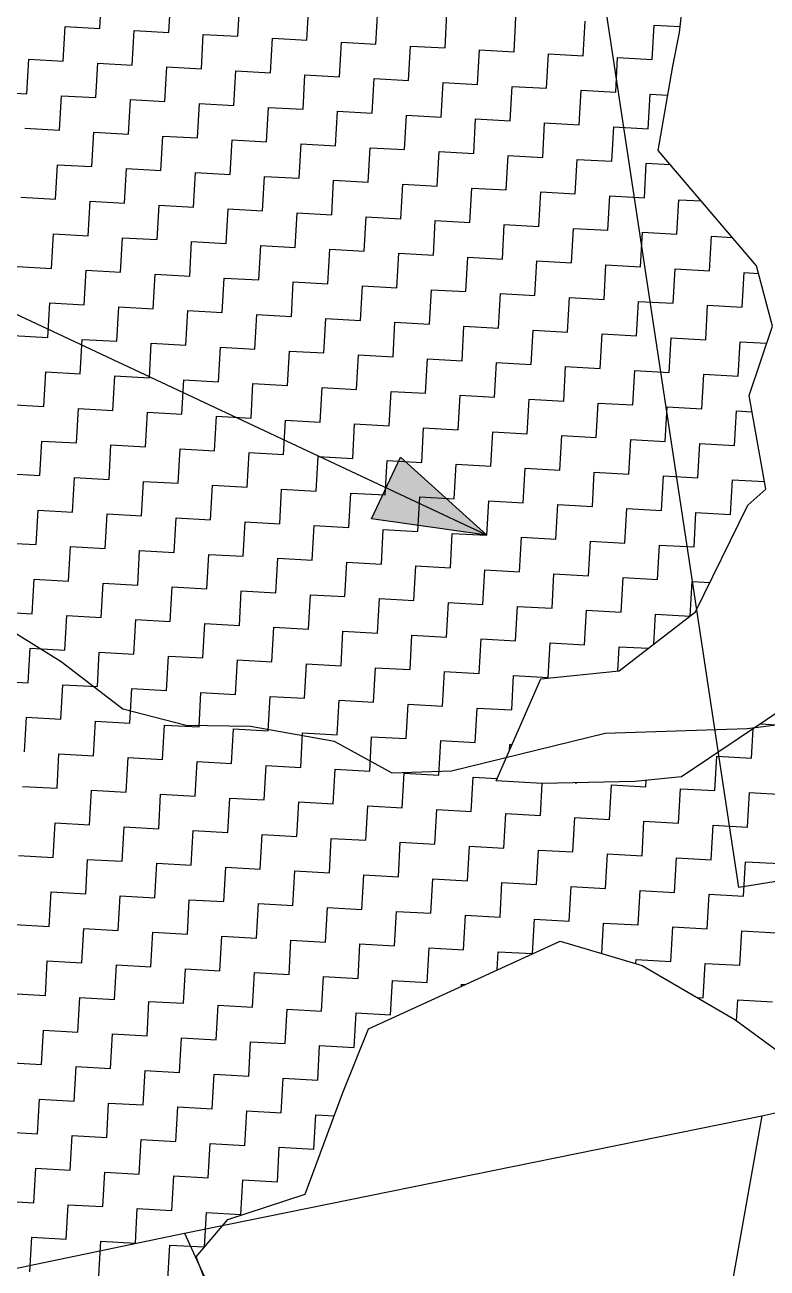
# Model space of a CAD drawing. Header units: metres. Extents: x 284689 to 287152, y 2012663 to 2015676.
# Drawn here: x 285856.7 to 285993.7, y 2015063.5 to 2015293 of the extents above; entities that cross this region are included whole.
import ezdxf

# ---------------------------------------------------------------- set-up
doc = ezdxf.new("R2010")
doc.units = ezdxf.units.M
doc.header["$MEASUREMENT"] = 0
for name, color, linetype in [('LINE_WATER', 4, 'Continuous'), ('POLY_HATCH', 12, 'Continuous'), ('POLY_PARCEL', 6, 'Continuous')]:
    doc.layers.add(name, color=color, linetype=linetype)

msp = doc.modelspace()

# ---------------------------------------------------------------- hatches: boundary and pattern name
h = msp.add_hatch(color=256)
h.paths.add_polyline_path([(285923.36, 2015207.52), (285920.69, 2015201.83), (285941.98, 2015198.79)])
h.paths.add_polyline_path([(285941.98, 2015198.79), (285926.03, 2015213.22), (285923.36, 2015207.52)])

# ---------------------------------------------------------------- linework, layer by layer
for points in [[(285941.98, 2015198.79), (285829.8, 2015251.43)], [(285920.69, 2015201.83), (285926.03, 2015213.22)], [(285941.98, 2015198.79), (285926.03, 2015213.22)], [(285941.98, 2015198.79), (285920.69, 2015201.83)]]:
    msp.add_lwpolyline(points)
at = {"layer": 'LINE_WATER'}
for p, q in [((285863.38, 2015175.44), (285853.28, 2015181.71)), ((285874.77, 2015166.73), (285863.38, 2015175.44)), ((285886.48, 2015163.69), (285874.77, 2015166.73)), ((286016.83, 2015166.34), (285990.04, 2015163.1)), ((285898.35, 2015163.5), (285886.48, 2015163.69)), ((285913.87, 2015160.73), (285898.35, 2015163.5)), ((285963.85, 2015162.19), (285935.42, 2015155.24)), ((285990.04, 2015163.1), (285963.85, 2015162.19)), ((285924.48, 2015154.91), (285913.87, 2015160.73)), ((285935.42, 2015155.24), (285924.48, 2015154.91))]:
    msp.add_line(p, q, dxfattribs=at)
at = {"layer": 'POLY_HATCH'}
for p, q in [((285977.56, 2015291.63), (285978.46, 2015299.68)), ((285976.31, 2015285.41), (285977.56, 2015291.63)), ((285973.63, 2015269.82), (285976.31, 2015285.41)), ((285991.79, 2015248.56), (285973.63, 2015269.82)), ((285994.74, 2015237.37), (285991.79, 2015248.56)), ((285990.42, 2015224.57), (285994.74, 2015237.37)), ((285993.5, 2015207.31), (285990.42, 2015224.57)), ((285990.18, 2015204.35), (285993.5, 2015207.31)), ((285980.53, 2015184.65), (285990.18, 2015204.35)), ((286042.5, 2015197.53), (285977.92, 2015154.22)), ((285966.42, 2015173.76), (285980.53, 2015184.65)), ((285951.94, 2015172.32), (285966.42, 2015173.76)), ((285943.68, 2015153.45), (285951.94, 2015172.32)), ((285952.2, 2015152.97), (285943.68, 2015153.45)), ((285969.32, 2015153.36), (285952.2, 2015152.97)), ((285977.92, 2015154.22), (285969.32, 2015153.36)), ((285920.1, 2015107.72), (285955.5, 2015123.88)), ((285955.5, 2015123.88), (285970.65, 2015119.41)), ((285970.65, 2015119.41), (285987.74, 2015109.39)), ((285987.74, 2015109.39), (286002.53, 2015098.61)), ((285915.35, 2015095.77), (285920.1, 2015107.72)), ((285908.42, 2015077.16), (285915.35, 2015095.77)), ((285894.12, 2015072.53), (285908.42, 2015077.16)), ((285888.3, 2015065.62), (285894.12, 2015072.53)), ((285891.85, 2015056.37), (285888.3, 2015065.62))]:
    msp.add_line(p, q, dxfattribs=at)
at = {"layer": 'POLY_HATCH', "linetype": 'Continuous'}
for p, q in [((285870.5, 2015292.33), (285870.86, 2015298.71)), ((285883.25, 2015291.62), (285883.61, 2015297.99)), ((285896, 2015290.9), (285896.36, 2015297.28)), ((285908.75, 2015290.18), (285909.1, 2015296.56)), ((285921.5, 2015289.47), (285921.85, 2015295.84)), ((285934.25, 2015288.75), (285934.6, 2015295.13)), ((285947, 2015288.03), (285947.35, 2015294.41)), ((285959.74, 2015287.32), (285960.1, 2015293.69)), ((285972.49, 2015286.6), (285972.85, 2015292.98)), ((285972.85, 2015292.98), (285977.68, 2015292.7)), ((285863.76, 2015286.32), (285864.12, 2015292.69)), ((285864.12, 2015292.69), (285870.5, 2015292.33)), ((285876.51, 2015285.6), (285876.87, 2015291.98)), ((285876.87, 2015291.98), (285883.25, 2015291.62)), ((285889.26, 2015284.88), (285889.62, 2015291.26)), ((285889.62, 2015291.26), (285896, 2015290.9)), ((285902.01, 2015284.17), (285902.37, 2015290.54)), ((285902.37, 2015290.54), (285908.75, 2015290.18)), ((285914.76, 2015283.45), (285915.12, 2015289.83)), ((285915.12, 2015289.83), (285921.5, 2015289.47)), ((285927.51, 2015282.73), (285927.87, 2015289.11)), ((285927.87, 2015289.11), (285934.25, 2015288.75)), ((285940.26, 2015282.02), (285940.62, 2015288.39)), ((285940.62, 2015288.39), (285947, 2015288.03)), ((285857.03, 2015280.3), (285857.39, 2015286.68)), ((285857.39, 2015286.68), (285863.76, 2015286.32)), ((285869.78, 2015279.58), (285870.14, 2015285.96)), ((285870.14, 2015285.96), (285876.51, 2015285.6)), ((285953.01, 2015281.3), (285953.37, 2015287.68)), ((285953.37, 2015287.68), (285959.74, 2015287.32)), ((285965.76, 2015280.58), (285966.12, 2015286.96)), ((285966.12, 2015286.96), (285972.49, 2015286.6)), ((285882.53, 2015278.87), (285882.89, 2015285.24)), ((285882.89, 2015285.24), (285889.26, 2015284.88)), ((285895.28, 2015278.15), (285895.64, 2015284.53)), ((285895.64, 2015284.53), (285902.01, 2015284.17)), ((285908.03, 2015277.43), (285908.39, 2015283.81)), ((285908.39, 2015283.81), (285914.76, 2015283.45)), ((285920.78, 2015276.72), (285921.14, 2015283.09)), ((285921.14, 2015283.09), (285927.51, 2015282.73)), ((285933.53, 2015276), (285933.89, 2015282.38)), ((285933.89, 2015282.38), (285940.26, 2015282.02)), ((285946.28, 2015275.28), (285946.64, 2015281.66)), ((285946.64, 2015281.66), (285953.01, 2015281.3)), ((285850.66, 2015280.66), (285857.03, 2015280.3)), ((285863.05, 2015273.57), (285863.41, 2015279.94)), ((285863.41, 2015279.94), (285869.78, 2015279.58)), ((285875.8, 2015272.85), (285876.16, 2015279.23)), ((285876.16, 2015279.23), (285882.53, 2015278.87)), ((285959.03, 2015274.57), (285959.39, 2015280.94)), ((285959.39, 2015280.94), (285965.76, 2015280.58)), ((285971.78, 2015273.85), (285972.14, 2015280.23)), ((285972.14, 2015280.23), (285975.39, 2015280.04)), ((285888.55, 2015272.14), (285888.91, 2015278.51)), ((285888.91, 2015278.51), (285895.28, 2015278.15)), ((285901.3, 2015271.42), (285901.66, 2015277.79)), ((285901.66, 2015277.79), (285908.03, 2015277.43)), ((285914.05, 2015270.7), (285914.4, 2015277.08)), ((285914.4, 2015277.08), (285920.78, 2015276.72)), ((285926.8, 2015269.99), (285927.15, 2015276.36)), ((285927.15, 2015276.36), (285933.53, 2015276)), ((285939.55, 2015269.27), (285939.9, 2015275.64)), ((285939.9, 2015275.64), (285946.28, 2015275.28)), ((285952.3, 2015268.55), (285952.65, 2015274.93)), ((285952.65, 2015274.93), (285959.03, 2015274.57)), ((285856.67, 2015273.93), (285863.05, 2015273.57)), ((285869.06, 2015266.84), (285869.42, 2015273.21)), ((285869.42, 2015273.21), (285875.8, 2015272.85)), ((285881.81, 2015266.12), (285882.17, 2015272.49)), ((285882.17, 2015272.49), (285888.55, 2015272.14)), ((285965.04, 2015267.84), (285965.4, 2015274.21)), ((285965.4, 2015274.21), (285971.78, 2015273.85)), ((285894.56, 2015265.4), (285894.92, 2015271.78)), ((285894.92, 2015271.78), (285901.3, 2015271.42)), ((285907.31, 2015264.69), (285907.67, 2015271.06)), ((285907.67, 2015271.06), (285914.05, 2015270.7)), ((285920.06, 2015263.97), (285920.42, 2015270.34)), ((285920.42, 2015270.34), (285926.8, 2015269.99)), ((285932.81, 2015263.25), (285933.17, 2015269.63)), ((285933.17, 2015269.63), (285939.55, 2015269.27)), ((285945.56, 2015262.54), (285945.92, 2015268.91)), ((285945.92, 2015268.91), (285952.3, 2015268.55)), ((285958.31, 2015261.82), (285958.67, 2015268.19)), ((285958.67, 2015268.19), (285965.04, 2015267.84)), ((285971.06, 2015261.1), (285971.42, 2015267.48)), ((285971.42, 2015267.48), (285975.85, 2015267.23)), ((285862.33, 2015260.82), (285862.69, 2015267.19)), ((285862.69, 2015267.19), (285869.06, 2015266.84)), ((285875.08, 2015260.1), (285875.44, 2015266.48)), ((285875.44, 2015266.48), (285881.81, 2015266.12)), ((285887.83, 2015259.39), (285888.19, 2015265.76)), ((285888.19, 2015265.76), (285894.56, 2015265.4)), ((285900.58, 2015258.67), (285900.94, 2015265.04)), ((285900.94, 2015265.04), (285907.31, 2015264.69)), ((285913.33, 2015257.95), (285913.69, 2015264.33)), ((285913.69, 2015264.33), (285920.06, 2015263.97)), ((285926.08, 2015257.24), (285926.44, 2015263.61)), ((285926.44, 2015263.61), (285932.81, 2015263.25)), ((285938.83, 2015256.52), (285939.19, 2015262.89)), ((285939.19, 2015262.89), (285945.56, 2015262.54)), ((285855.96, 2015261.18), (285862.33, 2015260.82)), ((285951.58, 2015255.8), (285951.94, 2015262.18)), ((285951.94, 2015262.18), (285958.31, 2015261.82)), ((285964.33, 2015255.09), (285964.69, 2015261.46)), ((285964.69, 2015261.46), (285971.06, 2015261.1)), ((285977.08, 2015254.37), (285977.44, 2015260.74)), ((285977.44, 2015260.74), (285981.58, 2015260.51)), ((285868.35, 2015254.09), (285868.71, 2015260.46)), ((285868.71, 2015260.46), (285875.08, 2015260.1)), ((285881.1, 2015253.37), (285881.46, 2015259.74)), ((285881.46, 2015259.74), (285887.83, 2015259.39)), ((285893.85, 2015252.65), (285894.21, 2015259.03)), ((285894.21, 2015259.03), (285900.58, 2015258.67)), ((285906.6, 2015251.94), (285906.95, 2015258.31)), ((285906.95, 2015258.31), (285913.33, 2015257.95)), ((285919.35, 2015251.22), (285919.7, 2015257.59)), ((285919.7, 2015257.59), (285926.08, 2015257.24)), ((285932.1, 2015250.5), (285932.45, 2015256.88)), ((285932.45, 2015256.88), (285938.83, 2015256.52)), ((285944.85, 2015249.79), (285945.2, 2015256.16)), ((285945.2, 2015256.16), (285951.58, 2015255.8)), ((285861.61, 2015248.07), (285861.97, 2015254.44)), ((285861.97, 2015254.44), (285868.35, 2015254.09)), ((285874.36, 2015247.35), (285874.72, 2015253.73)), ((285874.72, 2015253.73), (285881.1, 2015253.37)), ((285957.6, 2015249.07), (285957.95, 2015255.44)), ((285957.95, 2015255.44), (285964.33, 2015255.09)), ((285970.34, 2015248.35), (285970.7, 2015254.73)), ((285970.7, 2015254.73), (285977.08, 2015254.37)), ((285983.09, 2015247.64), (285983.45, 2015254.01)), ((285983.45, 2015254.01), (285987.32, 2015253.79)), ((285887.11, 2015246.64), (285887.47, 2015253.01)), ((285887.47, 2015253.01), (285893.85, 2015252.65)), ((285899.86, 2015245.92), (285900.22, 2015252.29)), ((285900.22, 2015252.29), (285906.6, 2015251.94)), ((285912.61, 2015245.2), (285912.97, 2015251.58)), ((285912.97, 2015251.58), (285919.35, 2015251.22)), ((285925.36, 2015244.49), (285925.72, 2015250.86)), ((285925.72, 2015250.86), (285932.1, 2015250.5)), ((285938.11, 2015243.77), (285938.47, 2015250.14)), ((285938.47, 2015250.14), (285944.85, 2015249.79)), ((285950.86, 2015243.05), (285951.22, 2015249.43)), ((285951.22, 2015249.43), (285957.6, 2015249.07)), ((285855.24, 2015248.43), (285861.61, 2015248.07)), ((285867.63, 2015241.34), (285867.99, 2015247.71)), ((285867.99, 2015247.71), (285874.36, 2015247.35)), ((285880.38, 2015240.62), (285880.74, 2015246.99)), ((285880.74, 2015246.99), (285887.11, 2015246.64)), ((285963.61, 2015242.34), (285963.97, 2015248.71)), ((285963.97, 2015248.71), (285970.34, 2015248.35)), ((285976.36, 2015241.62), (285976.72, 2015247.99)), ((285976.72, 2015247.99), (285983.09, 2015247.64)), ((285989.11, 2015240.9), (285989.47, 2015247.28)), ((285989.47, 2015247.28), (285992.17, 2015247.13)), ((285893.13, 2015239.9), (285893.49, 2015246.28)), ((285893.49, 2015246.28), (285899.86, 2015245.92)), ((285905.88, 2015239.19), (285906.24, 2015245.56)), ((285906.24, 2015245.56), (285912.61, 2015245.2)), ((285918.63, 2015238.47), (285918.99, 2015244.84)), ((285918.99, 2015244.84), (285925.36, 2015244.49)), ((285931.38, 2015237.75), (285931.74, 2015244.13)), ((285931.74, 2015244.13), (285938.11, 2015243.77)), ((285944.13, 2015237.04), (285944.49, 2015243.41)), ((285944.49, 2015243.41), (285950.86, 2015243.05)), ((285956.88, 2015236.32), (285957.24, 2015242.69)), ((285957.24, 2015242.69), (285963.61, 2015242.34)), ((285860.9, 2015235.32), (285861.26, 2015241.69)), ((285861.26, 2015241.69), (285867.63, 2015241.34)), ((285873.65, 2015234.6), (285874.01, 2015240.98)), ((285874.01, 2015240.98), (285880.38, 2015240.62)), ((285886.4, 2015233.89), (285886.76, 2015240.26)), ((285886.76, 2015240.26), (285893.13, 2015239.9)), ((285969.63, 2015235.6), (285969.99, 2015241.98)), ((285969.99, 2015241.98), (285976.36, 2015241.62)), ((285982.38, 2015234.89), (285982.74, 2015241.26)), ((285982.74, 2015241.26), (285989.11, 2015240.9)), ((285899.15, 2015233.17), (285899.51, 2015239.54)), ((285899.51, 2015239.54), (285905.88, 2015239.19)), ((285911.9, 2015232.45), (285912.25, 2015238.83)), ((285912.25, 2015238.83), (285918.63, 2015238.47)), ((285924.65, 2015231.74), (285925, 2015238.11)), ((285925, 2015238.11), (285931.38, 2015237.75)), ((285854.52, 2015235.68), (285860.9, 2015235.32)), ((285937.4, 2015231.02), (285937.75, 2015237.39)), ((285937.75, 2015237.39), (285944.13, 2015237.04)), ((285950.15, 2015230.3), (285950.5, 2015236.68)), ((285950.5, 2015236.68), (285956.88, 2015236.32)), ((285962.89, 2015229.59), (285963.25, 2015235.96)), ((285963.25, 2015235.96), (285969.63, 2015235.6)), ((285866.91, 2015228.59), (285867.27, 2015234.96)), ((285867.27, 2015234.96), (285873.65, 2015234.6)), ((285879.66, 2015227.87), (285880.02, 2015234.24)), ((285880.02, 2015234.24), (285886.4, 2015233.89)), ((285892.41, 2015227.15), (285892.77, 2015233.53)), ((285892.77, 2015233.53), (285899.15, 2015233.17)), ((285975.64, 2015228.87), (285976, 2015235.24)), ((285976, 2015235.24), (285982.38, 2015234.89)), ((285988.39, 2015228.15), (285988.75, 2015234.53)), ((285988.75, 2015234.53), (285993.69, 2015234.25)), ((285905.16, 2015226.44), (285905.52, 2015232.81)), ((285905.52, 2015232.81), (285911.9, 2015232.45)), ((285917.91, 2015225.72), (285918.27, 2015232.09)), ((285918.27, 2015232.09), (285924.65, 2015231.74)), ((285930.66, 2015225), (285931.02, 2015231.38)), ((285931.02, 2015231.38), (285937.4, 2015231.02)), ((285860.18, 2015222.57), (285860.54, 2015228.94)), ((285860.54, 2015228.94), (285866.91, 2015228.59)), ((285943.41, 2015224.29), (285943.77, 2015230.66)), ((285943.77, 2015230.66), (285950.15, 2015230.3)), ((285956.16, 2015223.57), (285956.52, 2015229.94)), ((285956.52, 2015229.94), (285962.89, 2015229.59)), ((285968.91, 2015222.85), (285969.27, 2015229.23)), ((285969.27, 2015229.23), (285975.64, 2015228.87)), ((285981.66, 2015222.14), (285982.02, 2015228.51)), ((285982.02, 2015228.51), (285988.39, 2015228.15)), ((285872.93, 2015221.85), (285873.29, 2015228.23)), ((285873.29, 2015228.23), (285879.66, 2015227.87)), ((285885.68, 2015221.14), (285886.04, 2015227.51)), ((285886.04, 2015227.51), (285892.41, 2015227.15)), ((285898.43, 2015220.42), (285898.79, 2015226.79)), ((285898.79, 2015226.79), (285905.16, 2015226.44)), ((285911.18, 2015219.7), (285911.54, 2015226.08)), ((285911.54, 2015226.08), (285917.91, 2015225.72)), ((285923.93, 2015218.99), (285924.29, 2015225.36)), ((285924.29, 2015225.36), (285930.66, 2015225)), ((285936.68, 2015218.27), (285937.04, 2015224.64)), ((285937.04, 2015224.64), (285943.41, 2015224.29)), ((285949.43, 2015217.55), (285949.79, 2015223.93)), ((285949.79, 2015223.93), (285956.16, 2015223.57)), ((285853.81, 2015222.93), (285860.18, 2015222.57)), ((285866.2, 2015215.84), (285866.56, 2015222.21)), ((285866.56, 2015222.21), (285872.93, 2015221.85)), ((285962.18, 2015216.84), (285962.54, 2015223.21)), ((285962.54, 2015223.21), (285968.91, 2015222.85)), ((285974.93, 2015216.12), (285975.29, 2015222.49)), ((285975.29, 2015222.49), (285981.66, 2015222.14)), ((285987.68, 2015215.4), (285988.04, 2015221.78)), ((285988.04, 2015221.78), (285990.95, 2015221.61)), ((285878.95, 2015215.12), (285879.31, 2015221.5)), ((285879.31, 2015221.5), (285885.68, 2015221.14)), ((285891.7, 2015214.4), (285892.06, 2015220.78)), ((285892.06, 2015220.78), (285898.43, 2015220.42)), ((285904.45, 2015213.69), (285904.81, 2015220.06)), ((285904.81, 2015220.06), (285911.18, 2015219.7)), ((285917.2, 2015212.97), (285917.55, 2015219.35)), ((285917.55, 2015219.35), (285923.93, 2015218.99)), ((285929.95, 2015212.25), (285930.3, 2015218.63)), ((285930.3, 2015218.63), (285936.68, 2015218.27)), ((285942.7, 2015211.54), (285943.05, 2015217.91)), ((285943.05, 2015217.91), (285949.43, 2015217.55)), ((285955.45, 2015210.82), (285955.8, 2015217.2)), ((285955.8, 2015217.2), (285962.18, 2015216.84)), ((285859.46, 2015209.82), (285859.82, 2015216.2)), ((285859.82, 2015216.2), (285866.2, 2015215.84)), ((285872.21, 2015209.1), (285872.57, 2015215.48)), ((285872.57, 2015215.48), (285878.95, 2015215.12)), ((285884.96, 2015208.39), (285885.32, 2015214.76)), ((285885.32, 2015214.76), (285891.7, 2015214.4)), ((285968.19, 2015210.1), (285968.55, 2015216.48)), ((285968.55, 2015216.48), (285974.93, 2015216.12)), ((285980.94, 2015209.39), (285981.3, 2015215.76)), ((285981.3, 2015215.76), (285987.68, 2015215.4)), ((285897.71, 2015207.67), (285898.07, 2015214.05)), ((285898.07, 2015214.05), (285904.45, 2015213.69)), ((285910.46, 2015206.95), (285910.82, 2015213.33)), ((285910.82, 2015213.33), (285917.2, 2015212.97)), ((285923.21, 2015206.24), (285923.57, 2015212.61)), ((285923.57, 2015212.61), (285929.95, 2015212.25)), ((285853.09, 2015210.18), (285859.46, 2015209.82)), ((285935.96, 2015205.52), (285936.32, 2015211.9)), ((285936.32, 2015211.9), (285942.7, 2015211.54)), ((285948.71, 2015204.8), (285949.07, 2015211.18)), ((285949.07, 2015211.18), (285955.45, 2015210.82)), ((285961.46, 2015204.09), (285961.82, 2015210.46)), ((285961.82, 2015210.46), (285968.19, 2015210.1)), ((285865.48, 2015203.09), (285865.84, 2015209.46)), ((285865.84, 2015209.46), (285872.21, 2015209.1)), ((285878.23, 2015202.37), (285878.59, 2015208.75)), ((285878.59, 2015208.75), (285884.96, 2015208.39)), ((285890.98, 2015201.65), (285891.34, 2015208.03)), ((285891.34, 2015208.03), (285897.71, 2015207.67)), ((285974.21, 2015203.37), (285974.57, 2015209.75)), ((285974.57, 2015209.75), (285980.94, 2015209.39)), ((285986.96, 2015202.65), (285987.32, 2015209.03)), ((285987.32, 2015209.03), (285993.25, 2015208.7)), ((285903.73, 2015200.94), (285904.09, 2015207.31)), ((285904.09, 2015207.31), (285910.46, 2015206.95)), ((285916.48, 2015200.22), (285916.84, 2015206.6)), ((285916.84, 2015206.6), (285923.21, 2015206.24)), ((285929.23, 2015199.5), (285929.59, 2015205.88)), ((285929.59, 2015205.88), (285935.96, 2015205.52)), ((285858.75, 2015197.07), (285859.11, 2015203.45)), ((285859.11, 2015203.45), (285865.48, 2015203.09)), ((285941.98, 2015198.79), (285942.34, 2015205.16)), ((285942.34, 2015205.16), (285948.71, 2015204.8)), ((285954.73, 2015198.07), (285955.09, 2015204.45)), ((285955.09, 2015204.45), (285961.46, 2015204.09)), ((285967.48, 2015197.35), (285967.84, 2015203.73)), ((285967.84, 2015203.73), (285974.21, 2015203.37)), ((285871.5, 2015196.35), (285871.86, 2015202.73)), ((285871.86, 2015202.73), (285878.23, 2015202.37)), ((285884.25, 2015195.64), (285884.61, 2015202.01)), ((285884.61, 2015202.01), (285890.98, 2015201.65)), ((285897, 2015194.92), (285897.36, 2015201.3)), ((285897.36, 2015201.3), (285903.73, 2015200.94)), ((285980.23, 2015196.64), (285980.59, 2015203.01)), ((285980.59, 2015203.01), (285986.96, 2015202.65)), ((285909.75, 2015194.2), (285910.1, 2015200.58)), ((285910.1, 2015200.58), (285916.48, 2015200.22)), ((285922.5, 2015193.49), (285922.85, 2015199.86)), ((285922.85, 2015199.86), (285929.23, 2015199.5)), ((285935.25, 2015192.77), (285935.6, 2015199.15)), ((285935.6, 2015199.15), (285941.98, 2015198.79)), ((285852.37, 2015197.43), (285858.75, 2015197.07)), ((285864.76, 2015190.34), (285865.12, 2015196.71)), ((285865.12, 2015196.71), (285871.5, 2015196.35)), ((285948, 2015192.05), (285948.35, 2015198.43)), ((285948.35, 2015198.43), (285954.73, 2015198.07)), ((285960.74, 2015191.34), (285961.1, 2015197.71)), ((285961.1, 2015197.71), (285967.48, 2015197.35)), ((285973.49, 2015190.62), (285973.85, 2015197)), ((285973.85, 2015197), (285980.23, 2015196.64)), ((285877.51, 2015189.62), (285877.87, 2015196)), ((285877.87, 2015196), (285884.25, 2015195.64)), ((285890.26, 2015188.9), (285890.62, 2015195.28)), ((285890.62, 2015195.28), (285897, 2015194.92)), ((285903.01, 2015188.19), (285903.37, 2015194.56)), ((285903.37, 2015194.56), (285909.75, 2015194.2)), ((285915.76, 2015187.47), (285916.12, 2015193.85)), ((285916.12, 2015193.85), (285922.5, 2015193.49)), ((285928.51, 2015186.75), (285928.87, 2015193.13)), ((285928.87, 2015193.13), (285935.25, 2015192.77)), ((285941.26, 2015186.04), (285941.62, 2015192.41)), ((285941.62, 2015192.41), (285948, 2015192.05)), ((285858.03, 2015184.32), (285858.39, 2015190.7)), ((285858.39, 2015190.7), (285864.76, 2015190.34)), ((285870.78, 2015183.6), (285871.14, 2015189.98)), ((285871.14, 2015189.98), (285877.51, 2015189.62)), ((285954.01, 2015185.32), (285954.37, 2015191.7)), ((285954.37, 2015191.7), (285960.74, 2015191.34)), ((285966.76, 2015184.6), (285967.12, 2015190.98)), ((285967.12, 2015190.98), (285973.49, 2015190.62)), ((285979.51, 2015183.89), (285979.87, 2015190.26)), ((285979.87, 2015190.26), (285983.19, 2015190.08)), ((285883.53, 2015182.89), (285883.89, 2015189.26)), ((285883.89, 2015189.26), (285890.26, 2015188.9)), ((285896.28, 2015182.17), (285896.64, 2015188.55)), ((285896.64, 2015188.55), (285903.01, 2015188.19)), ((285909.03, 2015181.45), (285909.39, 2015187.83)), ((285909.39, 2015187.83), (285915.76, 2015187.47)), ((285921.78, 2015180.74), (285922.14, 2015187.11)), ((285922.14, 2015187.11), (285928.51, 2015186.75)), ((285934.53, 2015180.02), (285934.89, 2015186.4)), ((285934.89, 2015186.4), (285941.26, 2015186.04)), ((285947.28, 2015179.3), (285947.64, 2015185.68)), ((285947.64, 2015185.68), (285954.01, 2015185.32)), ((285960.03, 2015178.59), (285960.39, 2015184.96)), ((285960.39, 2015184.96), (285966.76, 2015184.6)), ((285851.66, 2015184.68), (285858.03, 2015184.32)), ((285864.05, 2015177.59), (285864.41, 2015183.96)), ((285864.41, 2015183.96), (285870.78, 2015183.6)), ((285876.8, 2015176.87), (285877.16, 2015183.25)), ((285877.16, 2015183.25), (285883.53, 2015182.89)), ((285972.82, 2015178.71), (285973.14, 2015184.25)), ((285973.14, 2015184.25), (285979.51, 2015183.89)), ((285889.55, 2015176.15), (285889.91, 2015182.53)), ((285889.91, 2015182.53), (285896.28, 2015182.17)), ((285902.3, 2015175.44), (285902.66, 2015181.81)), ((285902.66, 2015181.81), (285909.03, 2015181.45)), ((285915.05, 2015174.72), (285915.4, 2015181.1)), ((285915.4, 2015181.1), (285921.78, 2015180.74)), ((285927.8, 2015174), (285928.15, 2015180.38)), ((285928.15, 2015180.38), (285934.53, 2015180.02)), ((285940.55, 2015173.29), (285940.9, 2015179.66)), ((285940.9, 2015179.66), (285947.28, 2015179.3)), ((285953.3, 2015172.57), (285953.65, 2015178.95)), ((285953.65, 2015178.95), (285960.03, 2015178.59)), ((285966.15, 2015173.73), (285966.4, 2015178.23)), ((285966.4, 2015178.23), (285971.81, 2015177.93)), ((285857.31, 2015171.57), (285857.67, 2015177.95)), ((285857.67, 2015177.95), (285864.05, 2015177.59)), ((285870.06, 2015170.86), (285870.42, 2015177.23)), ((285870.42, 2015177.23), (285876.8, 2015176.87)), ((285882.81, 2015170.14), (285883.17, 2015176.51)), ((285883.17, 2015176.51), (285889.55, 2015176.15)), ((285895.56, 2015169.42), (285895.92, 2015175.8)), ((285895.92, 2015175.8), (285902.3, 2015175.44)), ((285908.31, 2015168.71), (285908.67, 2015175.08)), ((285908.67, 2015175.08), (285915.05, 2015174.72)), ((285921.06, 2015167.99), (285921.42, 2015174.36)), ((285921.42, 2015174.36), (285927.8, 2015174)), ((285933.81, 2015167.27), (285934.17, 2015173.65)), ((285934.17, 2015173.65), (285940.55, 2015173.29)), ((285850.94, 2015171.93), (285857.31, 2015171.57)), ((285863.33, 2015164.84), (285863.69, 2015171.21)), ((285863.69, 2015171.21), (285870.06, 2015170.86)), ((285946.56, 2015166.56), (285946.92, 2015172.93)), ((285946.92, 2015172.93), (285953.3, 2015172.57)), ((285876.08, 2015164.12), (285876.44, 2015170.5)), ((285876.44, 2015170.5), (285882.81, 2015170.14)), ((285888.83, 2015163.41), (285889.19, 2015169.78)), ((285889.19, 2015169.78), (285895.56, 2015169.42)), ((285901.58, 2015162.69), (285901.94, 2015169.06)), ((285901.94, 2015169.06), (285908.31, 2015168.71)), ((285914.33, 2015161.97), (285914.69, 2015168.35)), ((285914.69, 2015168.35), (285921.06, 2015167.99)), ((285927.08, 2015161.26), (285927.44, 2015167.63)), ((285927.44, 2015167.63), (285933.81, 2015167.27)), ((285939.83, 2015160.54), (285940.19, 2015166.91)), ((285940.19, 2015166.91), (285946.56, 2015166.56)), ((285856.6, 2015158.82), (285856.96, 2015165.2)), ((285856.96, 2015165.2), (285863.33, 2015164.84)), ((285869.35, 2015158.11), (285869.71, 2015164.48)), ((285869.71, 2015164.48), (285876.08, 2015164.12)), ((285882.1, 2015157.39), (285882.46, 2015163.76)), ((285882.46, 2015163.76), (285888.83, 2015163.41)), ((285894.85, 2015156.67), (285895.21, 2015163.05)), ((285895.21, 2015163.05), (285901.58, 2015162.69)), ((285907.6, 2015155.96), (285907.95, 2015162.33)), ((285907.95, 2015162.33), (285914.33, 2015161.97)), ((285990.83, 2015157.67), (285991.13, 2015163.08)), ((285992.46, 2015163.98), (285997.56, 2015163.69)), ((285920.35, 2015155.24), (285920.7, 2015161.61)), ((285920.7, 2015161.61), (285927.08, 2015161.26)), ((285933.1, 2015154.52), (285933.45, 2015160.9)), ((285933.45, 2015160.9), (285939.83, 2015160.54)), ((285946.14, 2015159.09), (285946.2, 2015160.18)), ((285946.2, 2015160.18), (285946.61, 2015160.16)), ((285862.61, 2015152.09), (285862.97, 2015158.46)), ((285862.97, 2015158.46), (285869.35, 2015158.11)), ((285875.36, 2015151.37), (285875.72, 2015157.75)), ((285875.72, 2015157.75), (285882.1, 2015157.39)), ((285984.09, 2015151.66), (285984.45, 2015158.03)), ((285984.45, 2015158.03), (285990.83, 2015157.67)), ((285888.11, 2015150.66), (285888.47, 2015157.03)), ((285888.47, 2015157.03), (285894.85, 2015156.67)), ((285900.86, 2015149.94), (285901.22, 2015156.31)), ((285901.22, 2015156.31), (285907.6, 2015155.96)), ((285913.61, 2015149.22), (285913.97, 2015155.6)), ((285913.97, 2015155.6), (285920.35, 2015155.24)), ((285926.36, 2015148.51), (285926.72, 2015154.88)), ((285926.72, 2015154.88), (285933.1, 2015154.52)), ((285939.11, 2015147.79), (285939.47, 2015154.16)), ((285939.47, 2015154.16), (285943.88, 2015153.92)), ((285951.86, 2015147.07), (285952.19, 2015152.97)), ((285958.26, 2015153.11), (285958.59, 2015153.09)), ((285958.59, 2015153.09), (285958.6, 2015153.12)), ((285964.61, 2015146.36), (285964.97, 2015152.73)), ((285964.97, 2015152.73), (285971.34, 2015152.37)), ((285971.34, 2015152.37), (285971.41, 2015153.57)), ((285856.24, 2015152.45), (285862.61, 2015152.09)), ((285868.63, 2015145.36), (285868.99, 2015151.73)), ((285868.99, 2015151.73), (285875.36, 2015151.37)), ((285881.38, 2015144.64), (285881.74, 2015151.01)), ((285881.74, 2015151.01), (285888.11, 2015150.66)), ((285977.36, 2015145.64), (285977.72, 2015152.01)), ((285977.72, 2015152.01), (285984.09, 2015151.66)), ((285990.11, 2015144.92), (285990.47, 2015151.3)), ((285990.47, 2015151.3), (285996.84, 2015150.94)), ((285894.13, 2015143.92), (285894.49, 2015150.3)), ((285894.49, 2015150.3), (285900.86, 2015149.94)), ((285906.88, 2015143.21), (285907.24, 2015149.58)), ((285907.24, 2015149.58), (285913.61, 2015149.22)), ((285919.63, 2015142.49), (285919.99, 2015148.86)), ((285919.99, 2015148.86), (285926.36, 2015148.51)), ((285932.38, 2015141.77), (285932.74, 2015148.15)), ((285932.74, 2015148.15), (285939.11, 2015147.79)), ((285945.13, 2015141.06), (285945.49, 2015147.43)), ((285945.49, 2015147.43), (285951.86, 2015147.07)), ((285957.88, 2015140.34), (285958.24, 2015146.71)), ((285958.24, 2015146.71), (285964.61, 2015146.36)), ((285970.63, 2015139.62), (285970.99, 2015146)), ((285970.99, 2015146), (285977.36, 2015145.64)), ((285861.9, 2015139.34), (285862.26, 2015145.71)), ((285862.26, 2015145.71), (285868.63, 2015145.36)), ((285874.65, 2015138.62), (285875.01, 2015145)), ((285875.01, 2015145), (285881.38, 2015144.64)), ((285887.4, 2015137.91), (285887.76, 2015144.28)), ((285887.76, 2015144.28), (285894.13, 2015143.92)), ((285900.15, 2015137.19), (285900.51, 2015143.56)), ((285900.51, 2015143.56), (285906.88, 2015143.21)), ((285983.38, 2015138.91), (285983.74, 2015145.28)), ((285983.74, 2015145.28), (285990.11, 2015144.92)), ((285912.9, 2015136.47), (285913.25, 2015142.85)), ((285913.25, 2015142.85), (285919.63, 2015142.49)), ((285925.65, 2015135.76), (285926, 2015142.13)), ((285926, 2015142.13), (285932.38, 2015141.77)), ((285938.4, 2015135.04), (285938.75, 2015141.41)), ((285938.75, 2015141.41), (285945.13, 2015141.06)), ((285855.52, 2015139.7), (285861.9, 2015139.34)), ((285867.91, 2015132.61), (285868.27, 2015138.98)), ((285868.27, 2015138.98), (285874.65, 2015138.62)), ((285951.15, 2015134.32), (285951.5, 2015140.7)), ((285951.5, 2015140.7), (285957.88, 2015140.34)), ((285963.89, 2015133.61), (285964.25, 2015139.98)), ((285964.25, 2015139.98), (285970.63, 2015139.62)), ((285976.64, 2015132.89), (285977, 2015139.26)), ((285977, 2015139.26), (285983.38, 2015138.91)), ((285880.66, 2015131.89), (285881.02, 2015138.26)), ((285881.02, 2015138.26), (285887.4, 2015137.91)), ((285893.41, 2015131.17), (285893.77, 2015137.55)), ((285893.77, 2015137.55), (285900.15, 2015137.19)), ((285906.16, 2015130.46), (285906.52, 2015136.83)), ((285906.52, 2015136.83), (285912.9, 2015136.47)), ((285989.39, 2015132.17), (285989.75, 2015138.55)), ((285989.75, 2015138.55), (285996.13, 2015138.19)), ((285918.91, 2015129.74), (285919.27, 2015136.11)), ((285919.27, 2015136.11), (285925.65, 2015135.76)), ((285931.66, 2015129.02), (285932.02, 2015135.4)), ((285932.02, 2015135.4), (285938.4, 2015135.04)), ((285944.41, 2015128.31), (285944.77, 2015134.68)), ((285944.77, 2015134.68), (285951.15, 2015134.32)), ((285861.18, 2015126.59), (285861.54, 2015132.96)), ((285861.54, 2015132.96), (285867.91, 2015132.61)), ((285873.93, 2015125.87), (285874.29, 2015132.25)), ((285874.29, 2015132.25), (285880.66, 2015131.89)), ((285957.16, 2015127.59), (285957.52, 2015133.96)), ((285957.52, 2015133.96), (285963.89, 2015133.61)), ((285969.91, 2015126.87), (285970.27, 2015133.25)), ((285970.27, 2015133.25), (285976.64, 2015132.89)), ((285982.66, 2015126.16), (285983.02, 2015132.53)), ((285983.02, 2015132.53), (285989.39, 2015132.17)), ((285886.68, 2015125.16), (285887.04, 2015131.53)), ((285887.04, 2015131.53), (285893.41, 2015131.17)), ((285899.43, 2015124.44), (285899.79, 2015130.81)), ((285899.79, 2015130.81), (285906.16, 2015130.46)), ((285912.18, 2015123.72), (285912.54, 2015130.1)), ((285912.54, 2015130.1), (285918.91, 2015129.74)), ((285924.93, 2015123.01), (285925.29, 2015129.38)), ((285925.29, 2015129.38), (285931.66, 2015129.02)), ((285937.68, 2015122.29), (285938.04, 2015128.66)), ((285938.04, 2015128.66), (285944.41, 2015128.31)), ((285950.43, 2015121.57), (285950.79, 2015127.95)), ((285950.79, 2015127.95), (285957.16, 2015127.59)), ((285854.81, 2015126.95), (285861.18, 2015126.59)), ((285867.2, 2015119.86), (285867.56, 2015126.23)), ((285867.56, 2015126.23), (285873.93, 2015125.87)), ((285879.95, 2015119.14), (285880.31, 2015125.51)), ((285880.31, 2015125.51), (285886.68, 2015125.16)), ((285963.22, 2015121.6), (285963.54, 2015127.23)), ((285963.54, 2015127.23), (285969.91, 2015126.87)), ((285975.93, 2015120.14), (285976.29, 2015126.51)), ((285976.29, 2015126.51), (285982.66, 2015126.16)), ((285988.68, 2015119.42), (285989.04, 2015125.8)), ((285989.04, 2015125.8), (285995.41, 2015125.44)), ((285892.7, 2015118.42), (285893.06, 2015124.8)), ((285893.06, 2015124.8), (285899.43, 2015124.44)), ((285905.45, 2015117.71), (285905.8, 2015124.08)), ((285905.8, 2015124.08), (285912.18, 2015123.72)), ((285918.2, 2015116.99), (285918.55, 2015123.36)), ((285918.55, 2015123.36), (285924.93, 2015123.01)), ((285930.95, 2015116.27), (285931.3, 2015122.65)), ((285931.3, 2015122.65), (285937.68, 2015122.29)), ((285943.86, 2015118.57), (285944.05, 2015121.93)), ((285944.05, 2015121.93), (285950.43, 2015121.57)), ((285860.46, 2015113.84), (285860.82, 2015120.22)), ((285860.82, 2015120.22), (285867.2, 2015119.86)), ((285873.21, 2015113.12), (285873.57, 2015119.5)), ((285873.57, 2015119.5), (285879.95, 2015119.14)), ((285885.96, 2015112.41), (285886.32, 2015118.78)), ((285886.32, 2015118.78), (285892.7, 2015118.42)), ((285969.51, 2015119.74), (285969.55, 2015120.5)), ((285969.55, 2015120.5), (285975.93, 2015120.14)), ((285981.94, 2015113.41), (285982.3, 2015119.78)), ((285982.3, 2015119.78), (285988.68, 2015119.42)), ((285898.71, 2015111.69), (285899.07, 2015118.07)), ((285899.07, 2015118.07), (285905.45, 2015117.71)), ((285911.46, 2015110.97), (285911.82, 2015117.35)), ((285911.82, 2015117.35), (285918.2, 2015116.99)), ((285924.21, 2015110.26), (285924.57, 2015116.63)), ((285924.57, 2015116.63), (285930.95, 2015116.27)), ((285854.09, 2015114.2), (285860.46, 2015113.84)), ((285937.3, 2015115.57), (285937.32, 2015115.92)), ((285937.32, 2015115.92), (285937.97, 2015115.88)), ((285866.48, 2015107.11), (285866.84, 2015113.48)), ((285866.84, 2015113.48), (285873.21, 2015113.12)), ((285879.23, 2015106.39), (285879.59, 2015112.77)), ((285879.59, 2015112.77), (285885.96, 2015112.41)), ((285891.98, 2015105.67), (285892.34, 2015112.05)), ((285892.34, 2015112.05), (285898.71, 2015111.69)), ((285980.78, 2015113.47), (285981.94, 2015113.41)), ((285988.1, 2015109.14), (285988.32, 2015113.05)), ((285988.32, 2015113.05), (285994.69, 2015112.69)), ((285904.73, 2015104.96), (285905.09, 2015111.33)), ((285905.09, 2015111.33), (285911.46, 2015110.97)), ((285917.48, 2015104.24), (285917.84, 2015110.62)), ((285917.84, 2015110.62), (285924.21, 2015110.26)), ((285859.75, 2015101.09), (285860.11, 2015107.47)), ((285860.11, 2015107.47), (285866.48, 2015107.11)), ((285872.5, 2015100.37), (285872.86, 2015106.75)), ((285872.86, 2015106.75), (285879.23, 2015106.39)), ((285885.25, 2015099.66), (285885.61, 2015106.03)), ((285885.61, 2015106.03), (285891.98, 2015105.67)), ((285898, 2015098.94), (285898.36, 2015105.32)), ((285898.36, 2015105.32), (285904.73, 2015104.96)), ((285910.75, 2015098.22), (285911.1, 2015104.6)), ((285911.1, 2015104.6), (285917.48, 2015104.24)), ((285853.37, 2015101.45), (285859.75, 2015101.09)), ((285865.76, 2015094.36), (285866.12, 2015100.73)), ((285866.12, 2015100.73), (285872.5, 2015100.37)), ((285878.51, 2015093.64), (285878.87, 2015100.02)), ((285878.87, 2015100.02), (285885.25, 2015099.66)), ((285891.26, 2015092.92), (285891.62, 2015099.3)), ((285891.62, 2015099.3), (285898, 2015098.94)), ((285904.01, 2015092.21), (285904.37, 2015098.58)), ((285904.37, 2015098.58), (285910.75, 2015098.22)), ((285859.03, 2015088.34), (285859.39, 2015094.72)), ((285859.39, 2015094.72), (285865.76, 2015094.36)), ((285871.78, 2015087.62), (285872.14, 2015094)), ((285872.14, 2015094), (285878.51, 2015093.64)), ((285884.53, 2015086.91), (285884.89, 2015093.28)), ((285884.89, 2015093.28), (285891.26, 2015092.92)), ((285897.28, 2015086.19), (285897.64, 2015092.57)), ((285897.64, 2015092.57), (285904.01, 2015092.21)), ((285910.03, 2015085.47), (285910.39, 2015091.85)), ((285910.39, 2015091.85), (285913.82, 2015091.66)), ((285852.66, 2015088.7), (285859.03, 2015088.34)), ((285865.05, 2015081.61), (285865.41, 2015087.98)), ((285865.41, 2015087.98), (285871.78, 2015087.62)), ((285877.8, 2015080.89), (285878.16, 2015087.27)), ((285878.16, 2015087.27), (285884.53, 2015086.91)), ((285890.55, 2015080.17), (285890.91, 2015086.55)), ((285890.91, 2015086.55), (285897.28, 2015086.19)), ((285903.3, 2015079.46), (285903.65, 2015085.83)), ((285903.65, 2015085.83), (285910.03, 2015085.47)), ((285858.31, 2015075.59), (285858.67, 2015081.97)), ((285858.67, 2015081.97), (285865.05, 2015081.61)), ((285871.06, 2015074.87), (285871.42, 2015081.25)), ((285871.42, 2015081.25), (285877.8, 2015080.89)), ((285883.81, 2015074.16), (285884.17, 2015080.53)), ((285884.17, 2015080.53), (285890.55, 2015080.17)), ((285896.56, 2015073.44), (285896.92, 2015079.82)), ((285896.92, 2015079.82), (285903.3, 2015079.46)), ((285851.94, 2015075.95), (285858.31, 2015075.59)), ((285864.33, 2015068.86), (285864.69, 2015075.23)), ((285864.69, 2015075.23), (285871.06, 2015074.87)), ((285877.08, 2015068.14), (285877.44, 2015074.52)), ((285877.44, 2015074.52), (285883.81, 2015074.16)), ((285889.83, 2015067.44), (285890.19, 2015073.8)), ((285890.19, 2015073.8), (285896.56, 2015073.44)), ((285857.6, 2015062.84), (285857.96, 2015069.22)), ((285857.96, 2015069.22), (285864.33, 2015068.86)), ((285870.35, 2015062.13), (285870.71, 2015068.5)), ((285870.71, 2015068.5), (285877.08, 2015068.14)), ((285883.1, 2015061.41), (285883.46, 2015067.78)), ((285883.46, 2015067.78), (285889.82, 2015067.43))]:
    msp.add_line(p, q, dxfattribs=at)
at = {"layer": 'POLY_PARCEL'}
for p, q in [((285988.51, 2015133.79), (285946.83, 2015409.36)), ((286122.68, 2015154.94), (285988.51, 2015133.79)), ((285992.72, 2015091.66), (286076.25, 2015109.82)), ((285886.12, 2015069.95), (285992.72, 2015091.66)), ((285992.72, 2015091.66), (285986.59, 2015057.2)), ((285802.69, 2015052.6), (285886.12, 2015069.95)), ((285886.12, 2015069.95), (285943.25, 2014945.96))]:
    msp.add_line(p, q, dxfattribs=at)

doc.saveas('drawing.dxf')
